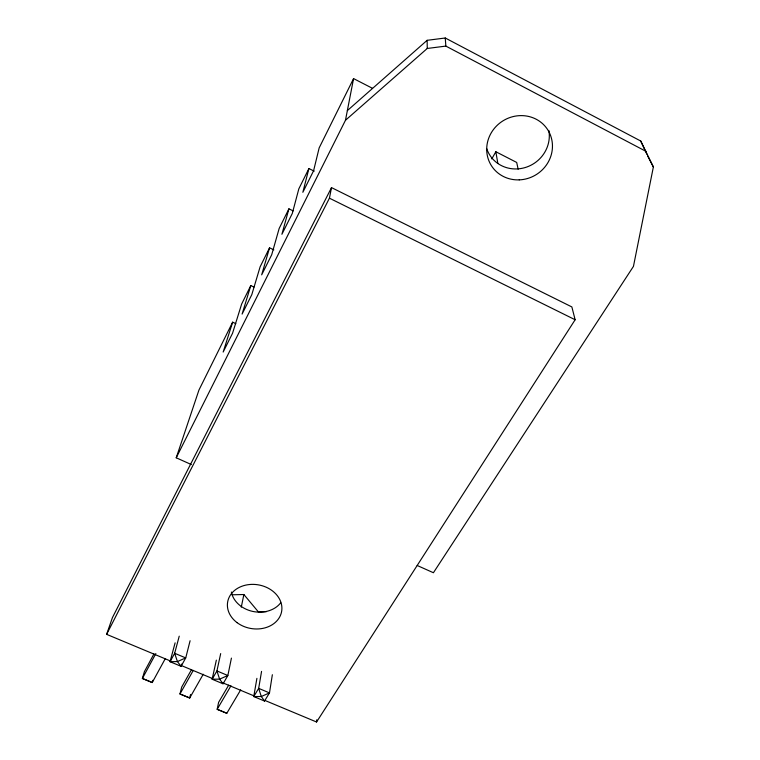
<?xml version="1.0" encoding="UTF-8"?>
<svg xmlns="http://www.w3.org/2000/svg" width="760" height="760" viewBox="0 0 760 760"><rect width="100%" height="100%" fill="white"/><g stroke="black" fill="none" stroke-linecap="round" stroke-linejoin="round"><path stroke-width="1.14" d="M265.164 700.539L316.559 722L316.787 719.767M272.356 674.728L269.486 692.901L264.518 701.043L253.755 696.549L256.909 678.357M261.563 671.394L258.675 688.37L253.755 696.549L261.298 696.511L269.486 692.901L258.675 688.37L261.298 696.511L264.518 701.043M191.349 464.55L176.225 457.795L345.467 120.279L353.571 78.594L372.514 88.331M171.142 661.276L106.628 634.343L329.431 198.179L331.512 187.606L571.862 306.935L575.139 319.751L316.559 722M347.339 110.627L427.139 40.318L445.265 38L640.727 141.018L653.372 166.972L633.45 266.38L433.418 572.736L417.212 565.497M241.281 607.164L243.874 594.529L232.142 594.785M231.42 658.112L227.857 675.517L223.05 683.781L212.144 679.231L216.353 660.136M220.685 653.591L216.923 670.938L212.144 679.231L219.611 679.136L227.857 675.517L216.923 670.938L219.611 679.136L223.05 683.781M190.541 694.535L189.715 697.994L179.977 693.966L181.697 687.078L191.52 669.626M190.095 640.737L185.734 657.922L181.07 666.311L170.041 661.703L175.114 642.846M181.64 664.088L181.07 666.311L177.412 661.561L174.667 653.286L179.236 636.158M314.194 171.161L308.911 168.539L302.851 192.299L313.595 170.753L319.162 147.896L353.571 78.594M293.16 210.9L288.923 208.82L281.903 234.28L292.286 213.465L298.832 188.841L308.911 168.539M152.874 680.267L152.237 682.537L142.386 678.471L144.391 671.659L153.928 653.97M273.828 249.869L269.562 247.808L261.668 274.854L271.7 254.742L279.167 228.465L288.923 208.82M253.973 287.08L250.809 285.579L242.098 314.089L251.807 294.633L260.11 266.845L269.562 247.808M235.828 323.674L232.645 322.173L223.164 352.051L232.56 333.222L241.651 304.019L250.809 285.579M176.225 457.795L198.949 390.041L232.645 322.173M106.628 634.343L112.442 617.595L331.512 187.606M155.847 653.572L142.386 678.471L152.237 682.537L165.224 658.758M193.249 670.424L179.977 693.966L189.715 697.994L203.233 674.262M491.777 158.897L495.843 151.734L516.695 162.45L518.149 169.224M228.712 685.111L218.614 702.335L217.17 709.298L226.803 713.279L240.701 689.871M230.964 685.805L217.17 709.298L226.803 713.279M345.467 120.279L427.253 48.469L445.844 46.094L646.171 151.449M266.494 611.648L258.305 611.809L243.874 594.529M180.975 665.389L212.686 678.632M222.528 682.736L254.23 695.98M329.431 198.179L575.139 319.751M647.786 156.227L653.372 166.972M640.727 141.018L646.845 154.204M495.843 151.734L497.828 163.343M445.265 38L445.844 46.094M427.139 40.318L427.253 48.469M280.725 602.775A26.894 21.888 9.9 0 1 252.69 611.41A26.894 21.888 9.9 0 1 231.373 592.021M548.825 130.425A32.623 30.932 -34.7 0 1 524.922 167.627A32.623 30.932 -34.7 0 1 486.666 148.523M174.667 653.286L170.041 661.703L177.412 661.561L185.734 657.922L174.667 653.286M237.111 622.668A27.407 22.135 9.9 0 0 281.495 612.142A27.407 22.135 9.9 0 0 245.347 585.209A27.407 22.135 9.9 0 0 237.111 622.668M519.222 179.873A33.402 31.616 -32.8 0 0 548.236 130.596A33.402 31.616 -32.8 0 0 491.273 132.791A33.402 31.616 -32.8 0 0 519.222 179.873"/></g></svg>
